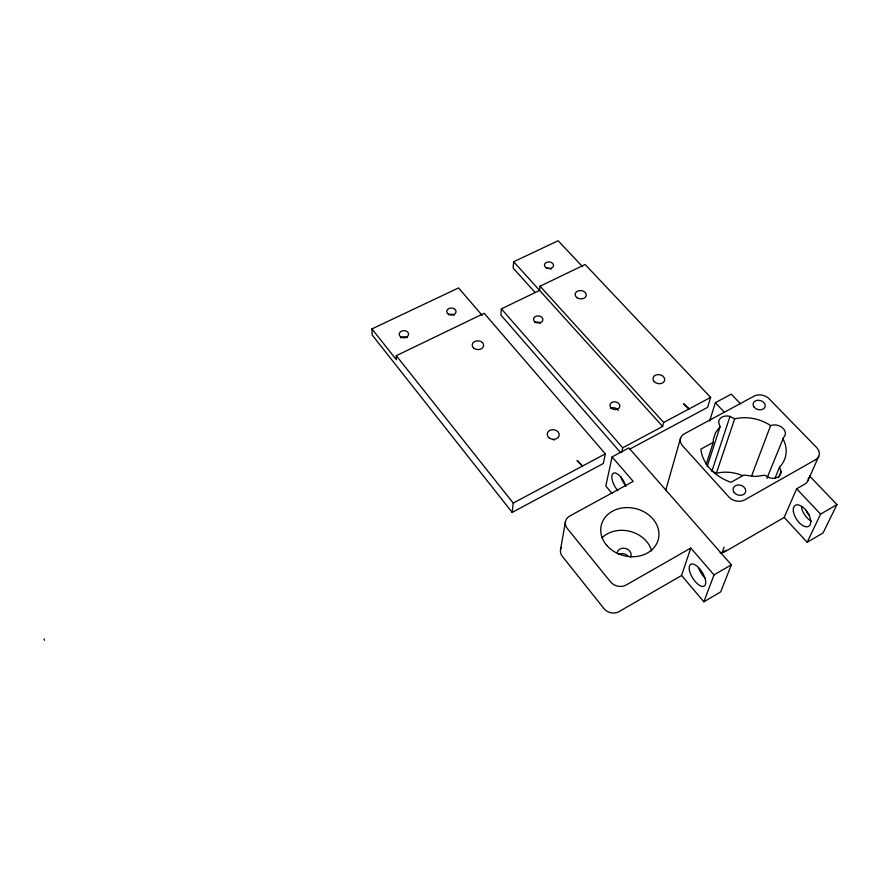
<?xml version="1.0" encoding="UTF-8"?>
<svg xmlns="http://www.w3.org/2000/svg" width="881" height="881" viewBox="0 0 881 881"><rect width="100%" height="100%" fill="white"/><g stroke="black" fill="none" stroke-linecap="round" stroke-linejoin="round"><path stroke-width="1.32" d="M629.816 449.09L707.597 407.352L710.626 397.386L585.116 264.487L540.075 286.204L539.59 290.411L501.388 308.868L500.893 315.057L620.543 452.559M582.594 266.723L558.125 240.744L513.678 261.745L513.127 268.055L535.207 292.569M512.18 512.423L513.216 503.084L396.285 355.693L484.209 313.295L605.324 453.858L603.331 463.505L512.18 512.423L372.2 335.022L371.925 328.888L458.572 287.944L482.193 315.42M560.536 549.568L565.459 521.629M703.886 601.789L714.006 574.919L690.792 548.048L681.586 575.48L703.886 601.789L720.691 591.889L731.362 564.809L628.88 447.9L612.075 456.92L605.798 486.081L611.998 493.393M621.7 452.427L622.746 447.79L662.633 426.437L663.668 422.484L710.626 397.386M665.629 490.607L680.572 438.132M709.645 421.019L715.35 402.694L731.263 394.148L740.503 403.806M706.122 464.584L713.28 442.339L713.225 439.795L715.526 432.714L720.096 426.624L718.665 422.451A9.372 7.191 14.4 0 1 729.853 416.383L734.655 418.882A37.167 28.666 15.8 0 1 770.622 425.578L771.712 425.325A9.482 7.213 16.2 0 1 783.143 428.397A9.482 7.213 16.2 0 1 783.528 437.593L766.866 478.427M707.157 466.611L720.096 426.624M711.969 470.928L729.986 416.427M742.331 475.542A34.965 27.74 17 0 0 716.352 473.306L734.655 418.882M724.094 547.189L722.057 552.618L726.318 550.196M751.592 476.037L770.622 425.578M774.95 478.438L779.531 467.106A37.167 28.666 15.8 0 0 782.724 438.364M778.551 477.645L781.117 471.368M720.063 552.982A10.726 8.689 18.2 0 0 725.063 551.627L784.2 517.422L796.644 488.79L804.793 484.121A10.979 8.458 18.4 0 0 808.461 477.524M807.91 480.795L818.757 456.314M784.2 517.422L807.172 542.289L820.574 514.13L836.95 504.582L809.606 476.004M836.95 504.582L823.074 532.928L807.172 542.289M714.006 574.919L731.362 564.809M681.586 575.48L619.057 611.612A10.88 9.295 15.7 0 1 603.937 608.573L562.32 556.34A10.539 8.887 11.1 0 1 561.34 547.387M690.792 548.048L626.215 584.995A11.266 9.504 14.9 0 1 610.544 581.878L567.32 528.545A10.902 9.074 10.5 0 1 569.842 515.969L633.219 481.389L612.075 456.92M713.28 442.339L700.869 449.123A43.213 33.445 15.7 0 0 703.688 459.265L705.428 462.536A43.213 33.445 15.7 0 0 715.989 474.231L719.403 476.654A43.213 33.445 15.7 0 0 730.966 482.303L743.905 475.057L755.502 476.467L764.774 475.244L769.774 477.898A9.68 7.5 17.4 0 0 781.139 471.478L779.531 467.106M513.216 503.084L605.324 453.858M711.848 470.883L716.352 473.306M689.074 408.905L683.623 403.795L688.975 408.96M715.35 402.694L724.446 412.33M796.644 488.79L820.574 514.13M540.075 286.204L663.668 422.484M513.678 261.745L662.633 426.437M501.388 308.868L622.746 447.79M371.925 328.888L396.373 359.767L396.285 355.693M44.05 638.868L44.513 640.256M617.834 490.695A12.103 5.143 60.7 0 1 613.22 473.284A12.103 5.143 60.7 0 1 625.73 485.717M626.094 486.18A12.07 5.22 60.7 0 1 620.753 476.489M704.921 577.947A12.786 5.649 57.9 0 1 698.655 568.047M618.495 554.523A7.103 5.947 14.4 0 1 628.329 556.44M617.074 552.85A7.147 5.969 14.3 0 1 625.995 548.577A7.147 5.969 14.3 0 1 630.609 557.067M601.976 537.839A28.599 23.864 14.3 0 1 630.278 531.441A28.599 23.864 14.3 0 1 651.676 550.911M552.794 439.564A5.969 4.801 7.3 0 1 554.27 440.004M448.704 314.748A4.625 3.513 1.2 0 1 454.299 315.145M400.58 337.897A4.68 3.59 -0.9 0 1 407.176 337.709M534.855 322.611A4.669 3.535 4.9 0 1 540.505 323.008M610.753 408.31A4.923 3.854 9.6 0 1 618.209 410.469M546.683 268.353A4.526 3.326 4.7 0 1 551.132 269.09M811.335 521.145A12.444 6.552 56.5 0 1 801.413 506.762M809.617 515.341A6.046 3.183 56.5 0 1 806.159 510.418M815.575 459.695L744.698 499.901A11.409 8.997 16.9 0 1 728.851 496.939L682.577 445.841A11.024 8.612 13.5 0 1 684.383 433.793L754.048 396.153A10.902 8.226 14.9 0 1 769.135 398.807L816.566 447.46A11.288 8.579 17.9 0 1 815.575 459.695M582.517 466.049L577.209 460.631L582.517 466.049M689.394 570.051A12.808 5.572 58 0 0 703.082 586.438A12.808 5.572 58 0 0 699.921 569.104A12.808 5.572 58 0 0 689.394 570.051M606.767 545.383A29.392 24.261 13.7 0 0 656.774 543.511A29.392 24.261 13.7 0 0 625.984 507.61A29.392 24.261 13.7 0 0 606.767 545.383M549.359 438.066A6.035 4.834 7.2 0 0 559.138 435.599A6.035 4.834 7.2 0 0 551.11 429.884A6.035 4.834 7.2 0 0 549.359 438.066M448.275 314.11A4.647 3.513 1.2 0 0 455.94 312.315A4.647 3.513 1.2 0 0 449.971 308.174A4.647 3.513 1.2 0 0 448.275 314.11M400.668 336.872A4.702 3.601 -0.9 0 0 408.465 335.022A4.702 3.601 -0.9 0 0 402.54 330.782A4.702 3.601 -0.9 0 0 400.668 336.872M474.121 348.447A5.727 4.405 2.5 0 0 483.526 346.189A5.727 4.405 2.5 0 0 476.092 340.991A5.727 4.405 2.5 0 0 474.121 348.447M577.198 297.789A5.605 4.152 6.2 0 0 586.239 295.642A5.605 4.152 6.2 0 0 578.718 290.73A5.605 4.152 6.2 0 0 577.198 297.789M654.22 381.594A5.925 4.526 10.7 0 0 664.318 381.297A5.925 4.526 10.7 0 0 658.074 374.579A5.925 4.526 10.7 0 0 654.22 381.594M535.207 322.039A4.691 3.546 4.8 0 0 542.839 320.221A4.691 3.546 4.8 0 0 536.628 316.048A4.691 3.546 4.8 0 0 535.207 322.039M611.843 408.531A4.956 3.865 9.5 0 0 619.761 406.548A4.956 3.865 9.5 0 0 613.066 401.945A4.956 3.865 9.5 0 0 611.843 408.531M546.077 267.692A4.559 3.337 4.7 0 0 553.466 265.974A4.559 3.337 4.7 0 0 547.42 262.042A4.559 3.337 4.7 0 0 546.077 267.692M793.374 511.255A12.466 6.486 56.6 0 0 807.459 526.75A12.466 6.486 56.6 0 0 805.234 509.394A12.466 6.486 56.6 0 0 793.374 511.255M754.169 407.209A6.178 4.669 14.9 0 0 764.686 407.617A6.178 4.669 14.9 0 0 758.607 400.249A6.178 4.669 14.9 0 0 754.169 407.209M734.192 492.523A6.464 5.088 16.9 0 0 745.161 492.986A6.464 5.088 16.9 0 0 738.895 484.935A6.464 5.088 16.9 0 0 734.192 492.523"/></g></svg>
